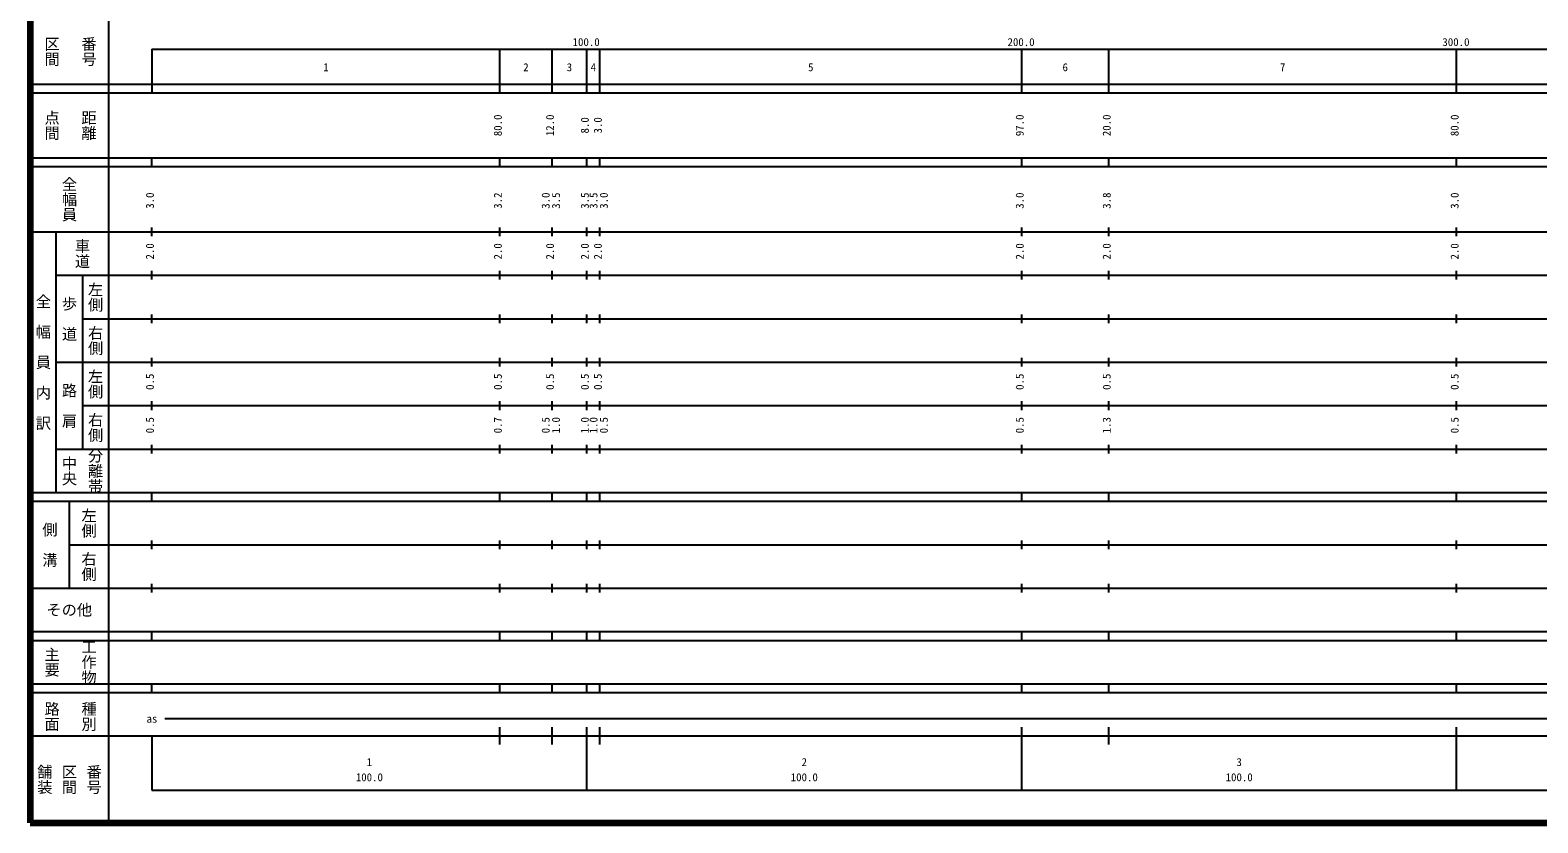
# Model space of a CAD drawing. Units: millimetres on the paper, enlarged 1000 times. Extents: x 40000 to 680000, y 20000 to 380000.
# Drawn here: x 40000 to 386676, y 20000 to 202409 of the extents above; entities that cross this region are included whole.
import ezdxf
from ezdxf.enums import TextEntityAlignment as Align

# ---------------------------------------------------------------- set-up
doc = ezdxf.new("R2010")
doc.units = ezdxf.units.MM
doc.header["$LTSCALE"] = 1000
doc.layers.add('M-TTL', color=2, linetype='Continuous', lineweight=140)
doc.layers.add('M-TTL-BAND', color=7, linetype='Continuous', lineweight=25)
doc.styles.add('@ＭＳ ゴシック', font='')
doc.styles.add('ＭＳ ゴシック', font='')
doc.styles.get('@ＭＳ ゴシック').set_extended_font_data('@MS Gothic')
doc.styles.get('ＭＳ ゴシック').set_extended_font_data('MS Gothic')

msp = doc.modelspace()

# ---------------------------------------------------------------- linework, layer by layer
at = {"layer": 'M-TTL'}
for p, q in [((40000, 380000), (40000, 20000)), ((40000, 20000), (680000, 20000))]:
    msp.add_line(p, q, dxfattribs=at)
at = {"layer": 'M-TTL-BAND'}
for p, q in [((58000, 370000), (58000, 20000)), ((68000, 198000), (579000, 198000)), ((68000, 198000), (68000, 188000)), ((148000, 188000), (148000, 198000)), ((160000, 188000), (160000, 198000)), ((168000, 188000), (168000, 198000)), ((171000, 188000), (171000, 198000)), ((268000, 188000), (268000, 198000)), ((288000, 188000), (288000, 198000)), ((368000, 188000), (368000, 198000)), ((40000, 190000), (579000, 190000)), ((40000, 188000), (579000, 188000)), ((40000, 173000), (579000, 173000)), ((40000, 171000), (579000, 171000)), ((68000, 171000), (68000, 173000)), ((148000, 171000), (148000, 173000)), ((160000, 171000), (160000, 173000)), ((168000, 171000), (168000, 173000)), ((171000, 171000), (171000, 173000)), ((268000, 171000), (268000, 173000)), ((288000, 171000), (288000, 173000)), ((368000, 171000), (368000, 173000)), ((68000, 155000), (68000, 157000)), ((148000, 155000), (148000, 157000)), ((160000, 155000), (160000, 157000)), ((168000, 155000), (168000, 157000)), ((171000, 155000), (171000, 157000)), ((268000, 155000), (268000, 157000)), ((288000, 155000), (288000, 157000)), ((368000, 155000), (368000, 157000)), ((40000, 156000), (579000, 156000)), ((46000, 96000), (46000, 156000)), ((46000, 146000), (579000, 146000)), ((52000, 146000), (52000, 106000)), ((68000, 145000), (68000, 147000)), ((148000, 145000), (148000, 147000)), ((160000, 145000), (160000, 147000)), ((168000, 145000), (168000, 147000)), ((171000, 145000), (171000, 147000)), ((268000, 145000), (268000, 147000)), ((288000, 145000), (288000, 147000)), ((368000, 145000), (368000, 147000)), ((52000, 136000), (579000, 136000)), ((68000, 135000), (68000, 137000)), ((148000, 135000), (148000, 137000)), ((160000, 135000), (160000, 137000)), ((168000, 135000), (168000, 137000)), ((171000, 135000), (171000, 137000)), ((268000, 135000), (268000, 137000)), ((288000, 135000), (288000, 137000)), ((368000, 135000), (368000, 137000)), ((46000, 126000), (579000, 126000)), ((68000, 125000), (68000, 127000)), ((148000, 125000), (148000, 127000)), ((160000, 125000), (160000, 127000)), ((168000, 125000), (168000, 127000)), ((171000, 125000), (171000, 127000)), ((268000, 125000), (268000, 127000)), ((288000, 125000), (288000, 127000)), ((368000, 125000), (368000, 127000)), ((52000, 116000), (579000, 116000)), ((68000, 115000), (68000, 117000)), ((148000, 115000), (148000, 117000)), ((160000, 115000), (160000, 117000)), ((168000, 115000), (168000, 117000)), ((171000, 115000), (171000, 117000)), ((268000, 115000), (268000, 117000)), ((288000, 115000), (288000, 117000)), ((368000, 115000), (368000, 117000)), ((46000, 106000), (579000, 106000)), ((68000, 105000), (68000, 107000)), ((148000, 105000), (148000, 107000)), ((160000, 105000), (160000, 107000)), ((168000, 105000), (168000, 107000)), ((171000, 105000), (171000, 107000)), ((268000, 105000), (268000, 107000)), ((288000, 105000), (288000, 107000)), ((368000, 105000), (368000, 107000)), ((40000, 96000), (579000, 96000)), ((40000, 94000), (579000, 94000)), ((49000, 94000), (49000, 74000)), ((68000, 94000), (68000, 96000)), ((148000, 94000), (148000, 96000)), ((160000, 94000), (160000, 96000)), ((168000, 94000), (168000, 96000)), ((171000, 94000), (171000, 96000)), ((268000, 94000), (268000, 96000)), ((288000, 94000), (288000, 96000)), ((368000, 94000), (368000, 96000)), ((49000, 84000), (579000, 84000)), ((68000, 83000), (68000, 85000)), ((148000, 83000), (148000, 85000)), ((160000, 83000), (160000, 85000)), ((168000, 83000), (168000, 85000)), ((171000, 83000), (171000, 85000)), ((268000, 83000), (268000, 85000)), ((288000, 83000), (288000, 85000)), ((368000, 83000), (368000, 85000)), ((40000, 74000), (579000, 74000)), ((68000, 73000), (68000, 75000)), ((148000, 73000), (148000, 75000)), ((160000, 73000), (160000, 75000)), ((168000, 73000), (168000, 75000)), ((171000, 73000), (171000, 75000)), ((268000, 73000), (268000, 75000)), ((288000, 73000), (288000, 75000)), ((368000, 73000), (368000, 75000)), ((40000, 64000), (579000, 64000)), ((68000, 62000), (68000, 64000)), ((148000, 62000), (148000, 64000)), ((160000, 62000), (160000, 64000)), ((168000, 62000), (168000, 64000)), ((171000, 62000), (171000, 64000)), ((268000, 62000), (268000, 64000)), ((288000, 62000), (288000, 64000)), ((368000, 62000), (368000, 64000)), ((40000, 62000), (579000, 62000)), ((40000, 52000), (579000, 52000)), ((40000, 50000), (579000, 50000)), ((68000, 50000), (68000, 52000)), ((148000, 50000), (148000, 52000)), ((160000, 50000), (160000, 52000)), ((168000, 50000), (168000, 52000)), ((171000, 50000), (171000, 52000)), ((268000, 50000), (268000, 52000)), ((288000, 50000), (288000, 52000)), ((368000, 50000), (368000, 52000)), ((71000, 44000), (565000, 44000)), ((148000, 38000), (148000, 42000)), ((160000, 38000), (160000, 42000)), ((168000, 27500), (168000, 42000)), ((171000, 38000), (171000, 42000)), ((268000, 27500), (268000, 42000)), ((288000, 38000), (288000, 42000)), ((368000, 27500), (368000, 42000)), ((40000, 40000), (579000, 40000)), ((68000, 40000), (68000, 27500)), ((68000, 27500), (579000, 27500))]:
    msp.add_line(p, q, dxfattribs=at)

# ---------------------------------------------------------------- texts
at = {"layer": 'M-TTL-BAND', "style": '@ＭＳ ゴシック'}
for s, p in [('区間', (45000, 197500)), ('番号', (53500, 197500)), ('点間', (45000, 180500)), ('距離', (53500, 180500)), ('全幅員', (49000, 163500)), ('車道', (52000, 151000)), ('左側', (55000, 141000)), ('全\u3000幅\u3000員\u3000内\u3000訳', (43000, 126000)), ('歩\u3000道', (49000, 136000)), ('右側', (55000, 131000)), ('左側', (55000, 121000)), ('路\u3000肩', (49000, 116000)), ('右側', (55000, 111000)), ('中央', (49000, 101000)), ('分離帯', (55000, 101000)), ('左側', (53500, 89000)), ('側\u3000溝', (44500, 84000)), ('右側', (53500, 79000)), ('主要', (45000, 57000)), ('工作物', (53500, 57000)), ('路面', (45000, 44500)), ('種別', (53500, 44500)), ('舗装', (43333, 30000)), ('区間', (49000, 30000)), ('番号', (54667, 30000))]:
    msp.add_text(s, height=2566, rotation=270, dxfattribs=at).set_placement(p, align=Align.MIDDLE_CENTER)
at = {"layer": 'M-TTL-BAND', "style": 'ＭＳ ゴシック'}
for s, p in [('100.0', (167844, 198195)), ('200.0', (267844, 198195)), ('300.0', (367844, 198195)), ('1', (108000, 192405)), ('2', (154000, 192405)), ('3', (164000, 192405)), ('4', (169500, 192405)), ('5', (219500, 192405)), ('6', (278000, 192405)), ('7', (328000, 192405)), ('as', (68000, 42500)), ('1', (118000, 32523)), ('2', (218000, 32523)), ('3', (318000, 32523)), ('100.0', (118000, 29033)), ('100.0', (218000, 29033)), ('100.0', (318000, 29033))]:
    msp.add_text(s, height=1833, dxfattribs=at).set_placement(p, align=Align.BOTTOM_CENTER)
for s, p in [('80.0', (149000, 180500)), ('12.0', (161000, 180500)), ('8.0', (169000, 180500)), ('3.0', (172000, 180500)), ('97.0', (269000, 180500)), ('20.0', (289000, 180500)), ('80.0', (369000, 180500)), ('3.0', (69000, 163174)), ('3.2', (149000, 163174)), ('3.0', (160000, 163174)), ('3.5', (162370, 163174)), ('3.5', (169000, 163174)), ('3.5', (171000, 163174)), ('3.0', (173370, 163174)), ('3.0', (269000, 163174)), ('3.8', (289000, 163174)), ('3.0', (369000, 163174)), ('2.0', (69000, 151500)), ('2.0', (149000, 151500)), ('2.0', (161000, 151500)), ('2.0', (169000, 151500)), ('2.0', (172000, 151500)), ('2.0', (269000, 151500)), ('2.0', (289000, 151500)), ('2.0', (369000, 151500)), ('0.5', (69000, 121500)), ('0.5', (149000, 121500)), ('0.5', (161000, 121500)), ('0.5', (169000, 121500)), ('0.5', (172000, 121500)), ('0.5', (269000, 121500)), ('0.5', (289000, 121500)), ('0.5', (369000, 121500)), ('0.5', (69000, 111500)), ('0.7', (149000, 111500)), ('0.5', (160000, 111500)), ('1.0', (162370, 111500)), ('1.0', (169000, 111500)), ('1.0', (171000, 111500)), ('0.5', (173370, 111500)), ('0.5', (269000, 111500)), ('1.3', (289000, 111500)), ('0.5', (369000, 111500))]:
    msp.add_text(s, height=1833, rotation=90, dxfattribs=at).set_placement(p, align=Align.BOTTOM_CENTER)
msp.add_text('その他', height=2566, dxfattribs=at).set_placement((49000, 69000), align=Align.MIDDLE_CENTER)

doc.saveas('drawing.dxf')
